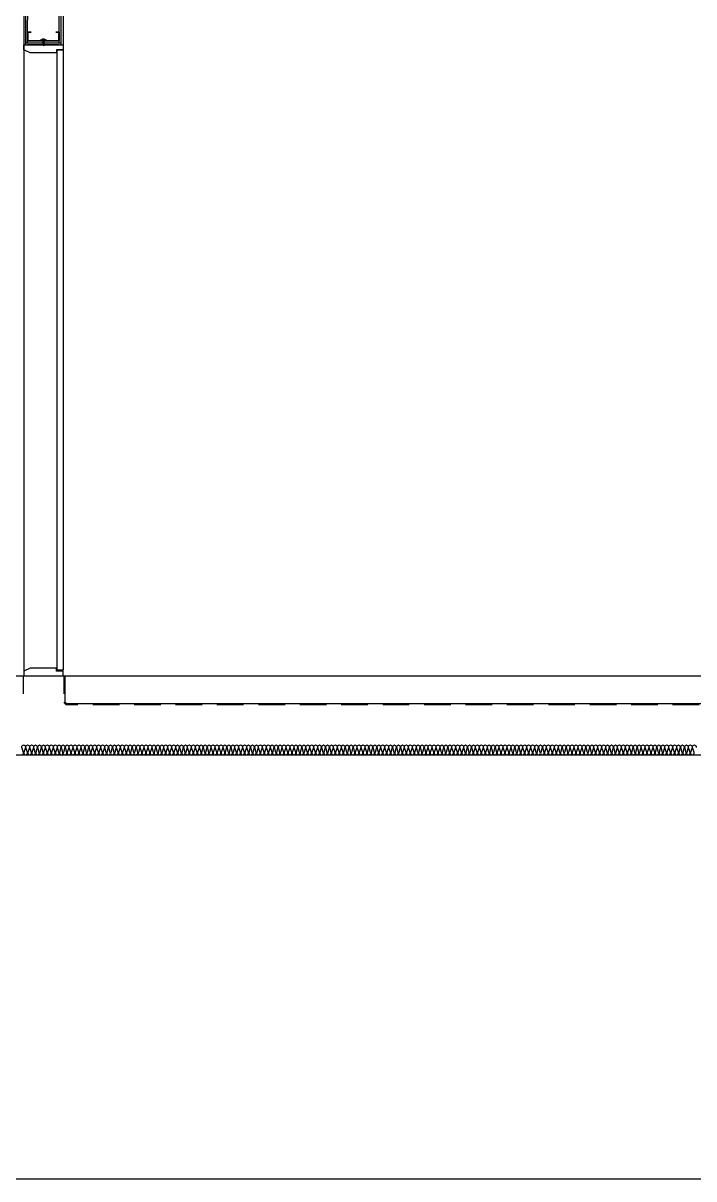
# Model space of a CAD drawing. Header units: millimetres. Extents: x 17311 to 801382, y -242618 to -104888.
# Drawn here: x 774358 to 777758, y -204029 to -198169 of the extents above; entities that cross this region are included whole.
import ezdxf

# ---------------------------------------------------------------- set-up
doc = ezdxf.new("R2010")
doc.units = ezdxf.units.MM
doc.header["$LTSCALE"] = 250
doc.linetypes.add('HID', pattern=[2.8, 1.8, -1])
for name, color, linetype in [('8입면선', 8, 'Continuous'), ('A-DOOR', 4, 'Continuous'), ('A-ELE8', 8, 'Continuous'), ('A-FIN', 6, 'Continuous'), ('A-FIN-8', 8, 'Continuous'), ('A-WALL-D', 7, 'Continuous'), ('A-WP', 1, 'HID'), ('GAGAM-DT', 7, 'Continuous'), ('ISL', 251, 'Continuous'), ('입면', 7, 'Continuous')]:
    doc.layers.add(name, color=color, linetype=linetype)

# ---------------------------------------------------------------- blocks, each defined once
blk = doc.blocks.new('*U140')
at = {"layer": '8입면선', "color": 8}
for p, q in [((10, 0), (9.4, 5250)), ((190, 0), (189.4, 5250)), ((190, 10), (10, 10))]:
    blk.add_line(p, q, dxfattribs=at)
at = {"layer": 'A-WALL-D'}
for p, q in [((-0.6, 5250), (0, 0)), ((19.4, 5250), (-0.6, 5250)), ((20, 10), (19.4, 5250)), ((180, 10), (179.4, 5250)), ((199.4, 5250), (179.4, 5250)), ((199.4, 5250), (200, 0)), ((20, 0), (0, 0)), ((180, 20), (20, 20)), ((20, 0), (180, 0)), ((200, 0), (180, 0))]:
    blk.add_line(p, q, dxfattribs=at)
at = {"layer": 'GAGAM-DT', "color": 8}
for p, q in [((97.1, 5244.2), (97.1, 5275.6)), ((102.1, 5270.1), (97.1, 5275.6)), ((104.5, 5244.2), (94.6, 5244.2)), ((94.6, 5244.2), (94.6, 5240.7)), ((103, 5239.2), (96.1, 5239.2)), ((97.1, 5244.2), (97.1, 5239.2)), ((102.1, 5244.2), (102.1, 5270.1)), ((102.1, 5244.2), (102.1, 5239.2)), ((104.5, 5244.2), (104.5, 5240.7)), ((95.1, 25.8), (95.1, 29.3)), ((105.1, 25.8), (95.1, 25.8)), ((103.6, 30.8), (96.7, 30.8)), ((97.6, 25.8), (97.6, 30.8)), ((97.6, 25.8), (97.6, -5.6)), ((102.6, 25.8), (102.6, 30.8)), ((102.6, 25.8), (102.6, -0.1)), ((105.1, 25.8), (105.1, 29.3)), ((102.6, -0.1), (97.6, -5.6))]:
    blk.add_line(p, q, dxfattribs=at)
for centre, start, end in [((96.1, 5240.7), 180, 270), ((103, 5240.7), 270, 0), ((96.7, 29.3), 90, 180), ((103.6, 29.3), 0, 90)]:
    blk.add_arc(centre, 1.51, start, end, dxfattribs=at)
at = {"layer": '입면', "color": 6}
for p, q in [((19.4, 5205), (19.4, 5250)), ((19.4, 5250), (84.8, 5250)), ((84.2, 5248.8), (20.6, 5248.8)), ((20.6, 5248.8), (20.6, 5206.2)), ((89.2, 5243), (84.2, 5248.8)), ((84.8, 5250), (89.7, 5244.2)), ((109.6, 5243), (89.2, 5243)), ((89.7, 5244.2), (109.1, 5244.2)), ((109.1, 5244.2), (114.1, 5250)), ((114.6, 5248.8), (109.6, 5243)), ((114.1, 5250), (179.4, 5250)), ((178.2, 5248.8), (114.6, 5248.8)), ((178.2, 5206.2), (178.2, 5248.8)), ((179.4, 5250), (179.4, 5205)), ((37.3, 5205), (19.4, 5205)), ((20.6, 5206.2), (37.3, 5206.2)), ((37.3, 5206.2), (37.3, 5205)), ((161.6, 5205), (161.6, 5206.2)), ((161.6, 5206.2), (178.2, 5206.2)), ((179.4, 5205), (161.6, 5205)), ((37.8, 65), (20, 65)), ((20, 65), (20, 20)), ((21.2, 21.2), (21.2, 63.8)), ((21.2, 63.8), (37.8, 63.8)), ((37.8, 63.8), (37.8, 65)), ((180, 65), (162.2, 65)), ((162.2, 65), (162.2, 63.8)), ((162.2, 63.8), (178.8, 63.8)), ((178.8, 63.8), (178.8, 21.2)), ((180, 20), (180, 65)), ((20, 20), (85.3, 20)), ((84.8, 21.2), (21.2, 21.2)), ((89.8, 27), (84.8, 21.2)), ((85.3, 20), (90.3, 25.8)), ((110.2, 27), (89.8, 27)), ((90.3, 25.8), (109.7, 25.8)), ((109.7, 25.8), (114.7, 20)), ((115.2, 21.2), (110.2, 27)), ((114.7, 20), (180, 20)), ((178.8, 21.2), (115.2, 21.2))]:
    blk.add_line(p, q, dxfattribs=at)

msp = doc.modelspace()

# ---------------------------------------------------------------- linework, layer by layer
at = {"layer": 'A-DOOR', "linetype": 'Continuous'}
for points in [[(774560.7, -198304.5), (774527.7, -198304.5), (774527.7, -198319.5), (774393.7, -198319.5), (774360.7, -198304.5), (774360.7, -198279.5), (774560.7, -198279.5)], [(774560.7, -201449.5), (774530.7, -201449.5), (774530.7, -198304.5), (774560.7, -198304.5)], [(774560.7, -201454.5), (774527.7, -201454.5), (774527.7, -201439.5), (774393.7, -201439.5), (774360.7, -201454.5), (774360.7, -201479.5), (774560.7, -201479.5)]]:
    msp.add_lwpolyline(points, close=True, dxfattribs=at)
at = {"layer": 'A-ELE8'}
msp.add_lwpolyline([(774360.7, -198279.5), (774360.7, -201479.5)], dxfattribs=at)
at = {"layer": 'A-FIN'}
for p, q in [((769560.7, -201479.5), (781160.7, -201479.5)), ((769860.7, -204029.5), (790460.7, -204029.5))]:
    msp.add_line(p, q, dxfattribs=at)
at = {"layer": 'A-FIN-8'}
for p, q in [((774568.7, -201479.5), (774568.7, -201611.3)), ((774578.9, -201621.5), (774568.7, -201611.3)), ((781142.4, -201621.5), (774578.9, -201621.5))]:
    msp.add_line(p, q, dxfattribs=at)
at = {"layer": 'A-WP', "ltscale": 0.2}
msp.add_line((774575.8, -201626.5), (774563.7, -201614.3), dxfattribs=at)
at = {"layer": 'A-WP', "ltscale": 0.3}
msp.add_line((781145.5, -201626.5), (774575.8, -201626.5), dxfattribs=at)
at = {"layer": 'A-WP', "ltscale": 0.2}
for points in [[(774357.7, -201479.5), (774357.7, -201614.3)], [(774563.7, -201479.5), (774563.7, -201614.3)]]:
    msp.add_lwpolyline(points, dxfattribs=at)
at = {"layer": 'ISL'}
msp.add_lwpolyline([(769660.7, -202579.5), (770010.7, -202579.5), (770010.7, -201879.5), (780410.7, -201879.5), (780410.7, -202279.5), (781110.7, -202279.5), (781110.7, -201879.5), (790310.7, -201879.5), (790310.7, -202579.5), (790660.7, -202579.5)], dxfattribs=at)
msp.add_lwpolyline([(774350.7, -201879.5, 0.509267), (774359.5, -201867.4), (774351.8, -201841.6, -1.372593), (774369.5, -201841.6), (774361.8, -201867.4, 0.509267), (774370.7, -201879.5, 0.509267), (774379.5, -201867.4), (774371.8, -201841.6, -1.372593), (774389.5, -201841.6), (774381.8, -201867.4, 0.509267), (774390.7, -201879.5, 0.509267), (774399.5, -201867.4), (774391.8, -201841.6, -1.372593), (774409.5, -201841.6), (774401.8, -201867.4, 0.509267), (774410.7, -201879.5, 0.509267), (774419.5, -201867.4), (774411.8, -201841.6, -1.372593), (774429.5, -201841.6), (774421.8, -201867.4, 0.509267), (774430.7, -201879.5, 0.509267), (774439.5, -201867.4), (774431.8, -201841.6, -1.372593), (774449.5, -201841.6), (774441.8, -201867.4, 0.509267), (774450.7, -201879.5, 0.509267), (774459.5, -201867.4), (774451.8, -201841.6, -1.372593), (774469.5, -201841.6), (774461.8, -201867.4, 0.509267), (774470.7, -201879.5, 0.509267), (774479.5, -201867.4), (774471.8, -201841.6, -1.372593), (774489.5, -201841.6), (774481.8, -201867.4, 0.509267), (774490.7, -201879.5, 0.509267), (774499.5, -201867.4), (774491.8, -201841.6, -1.372593), (774509.5, -201841.6), (774501.8, -201867.4, 0.509267), (774510.7, -201879.5, 0.509267), (774519.5, -201867.4), (774511.8, -201841.6, -1.372593), (774529.5, -201841.6), (774521.8, -201867.4, 0.509267), (774530.7, -201879.5, 0.509267), (774539.5, -201867.4), (774531.8, -201841.6, -1.372593), (774549.5, -201841.6), (774541.8, -201867.4, 0.509267), (774550.7, -201879.5, 0.509267), (774559.5, -201867.4), (774551.8, -201841.6, -1.372593), (774569.5, -201841.6), (774561.8, -201867.4, 0.509267), (774570.7, -201879.5, 0.509267), (774579.5, -201867.4), (774571.8, -201841.6, -1.372593), (774589.5, -201841.6), (774581.8, -201867.4, 0.509267), (774590.7, -201879.5, 0.509267), (774599.5, -201867.4), (774591.8, -201841.6, -1.372593), (774609.5, -201841.6), (774601.8, -201867.4, 0.509267), (774610.7, -201879.5, 0.509267), (774619.5, -201867.4), (774611.8, -201841.6, -1.372593), (774629.5, -201841.6), (774621.8, -201867.4, 0.509267), (774630.7, -201879.5, 0.509267), (774639.5, -201867.4), (774631.8, -201841.6, -1.372593), (774649.5, -201841.6), (774641.8, -201867.4, 0.509267), (774650.7, -201879.5, 0.509267), (774659.5, -201867.4), (774651.8, -201841.6, -1.372593), (774669.5, -201841.6), (774661.8, -201867.4, 0.509267), (774670.7, -201879.5, 0.509267), (774679.5, -201867.4), (774671.8, -201841.6, -1.372593), (774689.5, -201841.6), (774681.8, -201867.4, 0.509267), (774690.7, -201879.5, 0.509267), (774699.5, -201867.4), (774691.8, -201841.6, -1.372593), (774709.5, -201841.6), (774701.8, -201867.4, 0.509267), (774710.7, -201879.5, 0.509267), (774719.5, -201867.4), (774711.8, -201841.6, -1.372593), (774729.5, -201841.6), (774721.8, -201867.4, 0.509267), (774730.7, -201879.5, 0.509267), (774739.5, -201867.4), (774731.8, -201841.6, -1.372593), (774749.5, -201841.6), (774741.8, -201867.4, 0.509267), (774750.7, -201879.5, 0.509267), (774759.5, -201867.4), (774751.8, -201841.6, -1.372593), (774769.5, -201841.6), (774761.8, -201867.4, 0.509267), (774770.7, -201879.5, 0.509267), (774779.5, -201867.4), (774771.8, -201841.6, -1.372593), (774789.5, -201841.6), (774781.8, -201867.4, 0.509267), (774790.7, -201879.5, 0.509267), (774799.5, -201867.4), (774791.8, -201841.6, -1.372593), (774809.5, -201841.6), (774801.8, -201867.4, 0.509267), (774810.7, -201879.5, 0.509267), (774819.5, -201867.4), (774811.8, -201841.6, -1.372593), (774829.5, -201841.6), (774821.8, -201867.4, 0.509267), (774830.7, -201879.5, 0.509267), (774839.5, -201867.4), (774831.8, -201841.6, -1.372593), (774849.5, -201841.6), (774841.8, -201867.4, 0.509267), (774850.7, -201879.5, 0.509267), (774859.5, -201867.4), (774851.8, -201841.6, -1.372593), (774869.5, -201841.6), (774861.8, -201867.4, 0.509267), (774870.7, -201879.5, 0.509267), (774879.5, -201867.4), (774871.8, -201841.6, -1.372593), (774889.5, -201841.6), (774881.8, -201867.4, 0.509267), (774890.7, -201879.5, 0.509267), (774899.5, -201867.4), (774891.8, -201841.6, -1.372593), (774909.5, -201841.6), (774901.8, -201867.4, 0.509267), (774910.7, -201879.5, 0.509267), (774919.5, -201867.4), (774911.8, -201841.6, -1.372593), (774929.5, -201841.6), (774921.8, -201867.4, 0.509267), (774930.7, -201879.5, 0.509267), (774939.5, -201867.4), (774931.8, -201841.6, -1.372593), (774949.5, -201841.6), (774941.8, -201867.4, 0.509267), (774950.7, -201879.5, 0.509267), (774959.5, -201867.4), (774951.8, -201841.6, -1.372593), (774969.5, -201841.6), (774961.8, -201867.4, 0.509267), (774970.7, -201879.5, 0.509267), (774979.5, -201867.4), (774971.8, -201841.6, -1.372593), (774989.5, -201841.6), (774981.8, -201867.4, 0.509267), (774990.7, -201879.5, 0.509267), (774999.5, -201867.4), (774991.8, -201841.6, -1.372593), (775009.5, -201841.6), (775001.8, -201867.4, 0.509267), (775010.7, -201879.5, 0.509267), (775019.5, -201867.4), (775011.8, -201841.6, -1.372593), (775029.5, -201841.6), (775021.8, -201867.4, 0.509267), (775030.7, -201879.5, 0.509267), (775039.5, -201867.4), (775031.8, -201841.6, -1.372593), (775049.5, -201841.6), (775041.8, -201867.4, 0.509267), (775050.7, -201879.5, 0.509267), (775059.5, -201867.4), (775051.8, -201841.6, -1.372593), (775069.5, -201841.6), (775061.8, -201867.4, 0.509267), (775070.7, -201879.5, 0.509267), (775079.5, -201867.4), (775071.8, -201841.6, -1.372593), (775089.5, -201841.6), (775081.8, -201867.4, 0.509267), (775090.7, -201879.5, 0.509267), (775099.5, -201867.4), (775091.8, -201841.6, -1.372593), (775109.5, -201841.6), (775101.8, -201867.4, 0.509267), (775110.7, -201879.5, 0.509267), (775119.5, -201867.4), (775111.8, -201841.6, -1.372593), (775129.5, -201841.6), (775121.8, -201867.4, 0.509267), (775130.7, -201879.5, 0.509267), (775139.5, -201867.4), (775131.8, -201841.6, -1.372593), (775149.5, -201841.6), (775141.8, -201867.4, 0.509267), (775150.7, -201879.5, 0.509267), (775159.5, -201867.4), (775151.8, -201841.6, -1.372593), (775169.5, -201841.6), (775161.8, -201867.4, 0.509267), (775170.7, -201879.5, 0.509267), (775179.5, -201867.4), (775171.8, -201841.6, -1.372593), (775189.5, -201841.6), (775181.8, -201867.4, 0.509267), (775190.7, -201879.5, 0.509267), (775199.5, -201867.4), (775191.8, -201841.6, -1.372593), (775209.5, -201841.6), (775201.8, -201867.4, 0.509267), (775210.7, -201879.5, 0.509267), (775219.5, -201867.4), (775211.8, -201841.6, -1.372593), (775229.5, -201841.6), (775221.8, -201867.4, 0.509267), (775230.7, -201879.5, 0.509267), (775239.5, -201867.4), (775231.8, -201841.6, -1.372593), (775249.5, -201841.6), (775241.8, -201867.4, 0.509267), (775250.7, -201879.5, 0.509267), (775259.5, -201867.4), (775251.8, -201841.6, -1.372593), (775269.5, -201841.6), (775261.8, -201867.4, 0.509267), (775270.7, -201879.5, 0.509267), (775279.5, -201867.4), (775271.8, -201841.6, -1.372593), (775289.5, -201841.6), (775281.8, -201867.4, 0.509267), (775290.7, -201879.5, 0.509267), (775299.5, -201867.4), (775291.8, -201841.6, -1.372593), (775309.5, -201841.6), (775301.8, -201867.4, 0.509267), (775310.7, -201879.5, 0.509267), (775319.5, -201867.4), (775311.8, -201841.6, -1.372593), (775329.5, -201841.6), (775321.8, -201867.4, 0.509267), (775330.7, -201879.5, 0.509267), (775339.5, -201867.4), (775331.8, -201841.6, -1.372593), (775349.5, -201841.6), (775341.8, -201867.4, 0.509267), (775350.7, -201879.5, 0.509267), (775359.5, -201867.4), (775351.8, -201841.6, -1.372593), (775369.5, -201841.6), (775361.8, -201867.4, 0.509267), (775370.7, -201879.5, 0.509267), (775379.5, -201867.4), (775371.8, -201841.6, -1.372593), (775389.5, -201841.6), (775381.8, -201867.4, 0.509267), (775390.7, -201879.5, 0.509267), (775399.5, -201867.4), (775391.8, -201841.6, -1.372593), (775409.5, -201841.6), (775401.8, -201867.4, 0.509267), (775410.7, -201879.5, 0.509267), (775419.5, -201867.4), (775411.8, -201841.6, -1.372593), (775429.5, -201841.6), (775421.8, -201867.4, 0.509267), (775430.7, -201879.5, 0.509267), (775439.5, -201867.4), (775431.8, -201841.6, -1.372593), (775449.5, -201841.6), (775441.8, -201867.4, 0.509267), (775450.7, -201879.5, 0.509267), (775459.5, -201867.4), (775451.8, -201841.6, -1.372593), (775469.5, -201841.6), (775461.8, -201867.4, 0.509267), (775470.7, -201879.5, 0.509267), (775479.5, -201867.4), (775471.8, -201841.6, -1.372593), (775489.5, -201841.6), (775481.8, -201867.4, 0.509267), (775490.7, -201879.5, 0.509267), (775499.5, -201867.4), (775491.8, -201841.6, -1.372593), (775509.5, -201841.6), (775501.8, -201867.4, 0.509267), (775510.7, -201879.5, 0.509267), (775519.5, -201867.4), (775511.8, -201841.6, -1.372593), (775529.5, -201841.6), (775521.8, -201867.4, 0.509267), (775530.7, -201879.5, 0.509267), (775539.5, -201867.4), (775531.8, -201841.6, -1.372593), (775549.5, -201841.6), (775541.8, -201867.4, 0.509267), (775550.7, -201879.5, 0.509267), (775559.5, -201867.4), (775551.8, -201841.6, -1.372593), (775569.5, -201841.6), (775561.8, -201867.4, 0.509267), (775570.7, -201879.5, 0.509267), (775579.5, -201867.4), (775571.8, -201841.6, -1.372593), (775589.5, -201841.6), (775581.8, -201867.4, 0.509267), (775590.7, -201879.5, 0.509267), (775599.5, -201867.4), (775591.8, -201841.6, -1.372593), (775609.5, -201841.6), (775601.8, -201867.4, 0.509267), (775610.7, -201879.5, 0.509267), (775619.5, -201867.4), (775611.8, -201841.6, -1.372593), (775629.5, -201841.6), (775621.8, -201867.4, 0.509267), (775630.7, -201879.5, 0.509267), (775639.5, -201867.4), (775631.8, -201841.6, -1.372593), (775649.5, -201841.6), (775641.8, -201867.4, 0.509267), (775650.7, -201879.5, 0.509267), (775659.5, -201867.4), (775651.8, -201841.6, -1.372593), (775669.5, -201841.6), (775661.8, -201867.4, 0.509267), (775670.7, -201879.5, 0.509267), (775679.5, -201867.4), (775671.8, -201841.6, -1.372593), (775689.5, -201841.6), (775681.8, -201867.4, 0.509267), (775690.7, -201879.5, 0.509267), (775699.5, -201867.4), (775691.8, -201841.6, -1.372593), (775709.5, -201841.6), (775701.8, -201867.4, 0.509267), (775710.7, -201879.5, 0.509267), (775719.5, -201867.4), (775711.8, -201841.6, -1.372593), (775729.5, -201841.6), (775721.8, -201867.4, 0.509267), (775730.7, -201879.5, 0.509267), (775739.5, -201867.4), (775731.8, -201841.6, -1.372593), (775749.5, -201841.6), (775741.8, -201867.4, 0.509267), (775750.7, -201879.5, 0.509267), (775759.5, -201867.4), (775751.8, -201841.6, -1.372593), (775769.5, -201841.6), (775761.8, -201867.4, 0.509267), (775770.7, -201879.5, 0.509267), (775779.5, -201867.4), (775771.8, -201841.6, -1.372593), (775789.5, -201841.6), (775781.8, -201867.4, 0.509267), (775790.7, -201879.5, 0.509267), (775799.5, -201867.4), (775791.8, -201841.6, -1.372593), (775809.5, -201841.6), (775801.8, -201867.4, 0.509267), (775810.7, -201879.5, 0.509267), (775819.5, -201867.4), (775811.8, -201841.6, -1.372593), (775829.5, -201841.6), (775821.8, -201867.4, 0.509267), (775830.7, -201879.5, 0.509267), (775839.5, -201867.4), (775831.8, -201841.6, -1.372593), (775849.5, -201841.6), (775841.8, -201867.4, 0.509267), (775850.7, -201879.5, 0.509267), (775859.5, -201867.4), (775851.8, -201841.6, -1.372593), (775869.5, -201841.6), (775861.8, -201867.4, 0.509267), (775870.7, -201879.5, 0.509267), (775879.5, -201867.4), (775871.8, -201841.6, -1.372593), (775889.5, -201841.6), (775881.8, -201867.4, 0.509267), (775890.7, -201879.5, 0.509267), (775899.5, -201867.4), (775891.8, -201841.6, -1.372593), (775909.5, -201841.6), (775901.8, -201867.4, 0.509267), (775910.7, -201879.5, 0.509267), (775919.5, -201867.4), (775911.8, -201841.6, -1.372593), (775929.5, -201841.6), (775921.8, -201867.4, 0.509267), (775930.7, -201879.5, 0.509267), (775939.5, -201867.4), (775931.8, -201841.6, -1.372593), (775949.5, -201841.6), (775941.8, -201867.4, 0.509267), (775950.7, -201879.5, 0.509267), (775959.5, -201867.4), (775951.8, -201841.6, -1.372593), (775969.5, -201841.6), (775961.8, -201867.4, 0.509267), (775970.7, -201879.5, 0.509267), (775979.5, -201867.4), (775971.8, -201841.6, -1.372593), (775989.5, -201841.6), (775981.8, -201867.4, 0.509267), (775990.7, -201879.5, 0.509267), (775999.5, -201867.4), (775991.8, -201841.6, -1.372593), (776009.5, -201841.6), (776001.8, -201867.4, 0.509267), (776010.7, -201879.5, 0.509267), (776019.5, -201867.4), (776011.8, -201841.6, -1.372593), (776029.5, -201841.6), (776021.8, -201867.4, 0.509267), (776030.7, -201879.5, 0.509267), (776039.5, -201867.4), (776031.8, -201841.6, -1.372593), (776049.5, -201841.6), (776041.8, -201867.4, 0.509267), (776050.7, -201879.5, 0.509267), (776059.5, -201867.4), (776051.8, -201841.6, -1.372593), (776069.5, -201841.6), (776061.8, -201867.4, 0.509267), (776070.7, -201879.5, 0.509267), (776079.5, -201867.4), (776071.8, -201841.6, -1.372593), (776089.5, -201841.6), (776081.8, -201867.4, 0.509267), (776090.7, -201879.5, 0.509267), (776099.5, -201867.4), (776091.8, -201841.6, -1.372593), (776109.5, -201841.6), (776101.8, -201867.4, 0.509267), (776110.7, -201879.5, 0.509267), (776119.5, -201867.4), (776111.8, -201841.6, -1.372593), (776129.5, -201841.6), (776121.8, -201867.4, 0.509267), (776130.7, -201879.5, 0.509267), (776139.5, -201867.4), (776131.8, -201841.6, -1.372593), (776149.5, -201841.6), (776141.8, -201867.4, 0.509267), (776150.7, -201879.5, 0.509267), (776159.5, -201867.4), (776151.8, -201841.6, -1.372593), (776169.5, -201841.6), (776161.8, -201867.4, 0.509267), (776170.7, -201879.5, 0.509267), (776179.5, -201867.4), (776171.8, -201841.6, -1.372593), (776189.5, -201841.6), (776181.8, -201867.4, 0.509267), (776190.7, -201879.5, 0.509267), (776199.5, -201867.4), (776191.8, -201841.6, -1.372593), (776209.5, -201841.6), (776201.8, -201867.4, 0.509267), (776210.7, -201879.5, 0.509267), (776219.5, -201867.4), (776211.8, -201841.6, -1.372593), (776229.5, -201841.6), (776221.8, -201867.4, 0.509267), (776230.7, -201879.5, 0.509267), (776239.5, -201867.4), (776231.8, -201841.6, -1.372593), (776249.5, -201841.6), (776241.8, -201867.4, 0.509267), (776250.7, -201879.5, 0.509267), (776259.5, -201867.4), (776251.8, -201841.6, -1.372593), (776269.5, -201841.6), (776261.8, -201867.4, 0.509267), (776270.7, -201879.5, 0.509267), (776279.5, -201867.4), (776271.8, -201841.6, -1.372593), (776289.5, -201841.6), (776281.8, -201867.4, 0.509267), (776290.7, -201879.5, 0.509267), (776299.5, -201867.4), (776291.8, -201841.6, -1.372593), (776309.5, -201841.6), (776301.8, -201867.4, 0.509267), (776310.7, -201879.5, 0.509267), (776319.5, -201867.4), (776311.8, -201841.6, -1.372593), (776329.5, -201841.6), (776321.8, -201867.4, 0.509267), (776330.7, -201879.5, 0.509267), (776339.5, -201867.4), (776331.8, -201841.6, -1.372593), (776349.5, -201841.6), (776341.8, -201867.4, 0.509267), (776350.7, -201879.5, 0.509267), (776359.5, -201867.4), (776351.8, -201841.6, -1.372593), (776369.5, -201841.6), (776361.8, -201867.4, 0.509267), (776370.7, -201879.5, 0.509267), (776379.5, -201867.4), (776371.8, -201841.6, -1.372593), (776389.5, -201841.6), (776381.8, -201867.4, 0.509267), (776390.7, -201879.5, 0.509267), (776399.5, -201867.4), (776391.8, -201841.6, -1.372593), (776409.5, -201841.6), (776401.8, -201867.4, 0.509267), (776410.7, -201879.5, 0.509267), (776419.5, -201867.4), (776411.8, -201841.6, -1.372593), (776429.5, -201841.6), (776421.8, -201867.4, 0.509267), (776430.7, -201879.5, 0.509267), (776439.5, -201867.4), (776431.8, -201841.6, -1.372593), (776449.5, -201841.6), (776441.8, -201867.4, 0.509267), (776450.7, -201879.5, 0.509267), (776459.5, -201867.4), (776451.8, -201841.6, -1.372593), (776469.5, -201841.6), (776461.8, -201867.4, 0.509267), (776470.7, -201879.5, 0.509267), (776479.5, -201867.4), (776471.8, -201841.6, -1.372593), (776489.5, -201841.6), (776481.8, -201867.4, 0.509267), (776490.7, -201879.5, 0.509267), (776499.5, -201867.4), (776491.8, -201841.6, -1.372593), (776509.5, -201841.6), (776501.8, -201867.4, 0.509267), (776510.7, -201879.5, 0.509267), (776519.5, -201867.4), (776511.8, -201841.6, -1.372593), (776529.5, -201841.6), (776521.8, -201867.4, 0.509267), (776530.7, -201879.5, 0.509267), (776539.5, -201867.4), (776531.8, -201841.6, -1.372593), (776549.5, -201841.6), (776541.8, -201867.4, 0.509267), (776550.7, -201879.5, 0.509267), (776559.5, -201867.4), (776551.8, -201841.6, -1.372593), (776569.5, -201841.6), (776561.8, -201867.4, 0.509267), (776570.7, -201879.5, 0.509267), (776579.5, -201867.4), (776571.8, -201841.6, -1.372593), (776589.5, -201841.6), (776581.8, -201867.4, 0.509267), (776590.7, -201879.5, 0.509267), (776599.5, -201867.4), (776591.8, -201841.6, -1.372593), (776609.5, -201841.6), (776601.8, -201867.4, 0.509267), (776610.7, -201879.5, 0.509267), (776619.5, -201867.4), (776611.8, -201841.6, -1.372593), (776629.5, -201841.6), (776621.8, -201867.4, 0.509267), (776630.7, -201879.5, 0.509267), (776639.5, -201867.4), (776631.8, -201841.6, -1.372593), (776649.5, -201841.6), (776641.8, -201867.4, 0.509267), (776650.7, -201879.5, 0.509267), (776659.5, -201867.4), (776651.8, -201841.6, -1.372593), (776669.5, -201841.6), (776661.8, -201867.4, 0.509267), (776670.7, -201879.5, 0.509267), (776679.5, -201867.4), (776671.8, -201841.6, -1.372593), (776689.5, -201841.6), (776681.8, -201867.4, 0.509267), (776690.7, -201879.5, 0.509267), (776699.5, -201867.4), (776691.8, -201841.6, -1.372593), (776709.5, -201841.6), (776701.8, -201867.4, 0.509267), (776710.7, -201879.5, 0.509267), (776719.5, -201867.4), (776711.8, -201841.6, -1.372593), (776729.5, -201841.6), (776721.8, -201867.4, 0.509267), (776730.7, -201879.5, 0.509267), (776739.5, -201867.4), (776731.8, -201841.6, -1.372593), (776749.5, -201841.6), (776741.8, -201867.4, 0.509267), (776750.7, -201879.5, 0.509267), (776759.5, -201867.4), (776751.8, -201841.6, -1.372593), (776769.5, -201841.6), (776761.8, -201867.4, 0.509267), (776770.7, -201879.5, 0.509267), (776779.5, -201867.4), (776771.8, -201841.6, -1.372593), (776789.5, -201841.6), (776781.8, -201867.4, 0.509267), (776790.7, -201879.5, 0.509267), (776799.5, -201867.4), (776791.8, -201841.6, -1.372593), (776809.5, -201841.6), (776801.8, -201867.4, 0.509267), (776810.7, -201879.5, 0.509267), (776819.5, -201867.4), (776811.8, -201841.6, -1.372593), (776829.5, -201841.6), (776821.8, -201867.4, 0.509267), (776830.7, -201879.5, 0.509267), (776839.5, -201867.4), (776831.8, -201841.6, -1.372593), (776849.5, -201841.6), (776841.8, -201867.4, 0.509267), (776850.7, -201879.5, 0.509267), (776859.5, -201867.4), (776851.8, -201841.6, -1.372593), (776869.5, -201841.6), (776861.8, -201867.4, 0.509267), (776870.7, -201879.5, 0.509267), (776879.5, -201867.4), (776871.8, -201841.6, -1.372593), (776889.5, -201841.6), (776881.8, -201867.4, 0.509267), (776890.7, -201879.5, 0.509267), (776899.5, -201867.4), (776891.8, -201841.6, -1.372593), (776909.5, -201841.6), (776901.8, -201867.4, 0.509267), (776910.7, -201879.5, 0.509267), (776919.5, -201867.4), (776911.8, -201841.6, -1.372593), (776929.5, -201841.6), (776921.8, -201867.4, 0.509267), (776930.7, -201879.5, 0.509267), (776939.5, -201867.4), (776931.8, -201841.6, -1.372593), (776949.5, -201841.6), (776941.8, -201867.4, 0.509267), (776950.7, -201879.5, 0.509267), (776959.5, -201867.4), (776951.8, -201841.6, -1.372593), (776969.5, -201841.6), (776961.8, -201867.4, 0.509267), (776970.7, -201879.5, 0.509267), (776979.5, -201867.4), (776971.8, -201841.6, -1.372593), (776989.5, -201841.6), (776981.8, -201867.4, 0.509267), (776990.7, -201879.5, 0.509267), (776999.5, -201867.4), (776991.8, -201841.6, -1.372593), (777009.5, -201841.6), (777001.8, -201867.4, 0.509267), (777010.7, -201879.5, 0.509267), (777019.5, -201867.4), (777011.8, -201841.6, -1.372593), (777029.5, -201841.6), (777021.8, -201867.4, 0.509267), (777030.7, -201879.5, 0.509267), (777039.5, -201867.4), (777031.8, -201841.6, -1.372593), (777049.5, -201841.6), (777041.8, -201867.4, 0.509267), (777050.7, -201879.5, 0.509267), (777059.5, -201867.4), (777051.8, -201841.6, -1.372593), (777069.5, -201841.6), (777061.8, -201867.4, 0.509267), (777070.7, -201879.5, 0.509267), (777079.5, -201867.4), (777071.8, -201841.6, -1.372593), (777089.5, -201841.6), (777081.8, -201867.4, 0.509267), (777090.7, -201879.5, 0.509267), (777099.5, -201867.4), (777091.8, -201841.6, -1.372593), (777109.5, -201841.6), (777101.8, -201867.4, 0.509267), (777110.7, -201879.5, 0.509267), (777119.5, -201867.4), (777111.8, -201841.6, -1.372593), (777129.5, -201841.6), (777121.8, -201867.4, 0.509267), (777130.7, -201879.5, 0.509267), (777139.5, -201867.4), (777131.8, -201841.6, -1.372593), (777149.5, -201841.6), (777141.8, -201867.4, 0.509267), (777150.7, -201879.5, 0.509267), (777159.5, -201867.4), (777151.8, -201841.6, -1.372593), (777169.5, -201841.6), (777161.8, -201867.4, 0.509267), (777170.7, -201879.5, 0.509267), (777179.5, -201867.4), (777171.8, -201841.6, -1.372593), (777189.5, -201841.6), (777181.8, -201867.4, 0.509267), (777190.7, -201879.5, 0.509267), (777199.5, -201867.4), (777191.8, -201841.6, -1.372593), (777209.5, -201841.6), (777201.8, -201867.4, 0.509267), (777210.7, -201879.5, 0.509267), (777219.5, -201867.4), (777211.8, -201841.6, -1.372593), (777229.5, -201841.6), (777221.8, -201867.4, 0.509267), (777230.7, -201879.5, 0.509267), (777239.5, -201867.4), (777231.8, -201841.6, -1.372593), (777249.5, -201841.6), (777241.8, -201867.4, 0.509267), (777250.7, -201879.5, 0.509267), (777259.5, -201867.4), (777251.8, -201841.6, -1.372593), (777269.5, -201841.6), (777261.8, -201867.4, 0.509267), (777270.7, -201879.5, 0.509267), (777279.5, -201867.4), (777271.8, -201841.6, -1.372593), (777289.5, -201841.6), (777281.8, -201867.4, 0.509267), (777290.7, -201879.5, 0.509267), (777299.5, -201867.4), (777291.8, -201841.6, -1.372593), (777309.5, -201841.6), (777301.8, -201867.4, 0.509267), (777310.7, -201879.5, 0.509267), (777319.5, -201867.4), (777311.8, -201841.6, -1.372593), (777329.5, -201841.6), (777321.8, -201867.4, 0.509267), (777330.7, -201879.5, 0.509267), (777339.5, -201867.4), (777331.8, -201841.6, -1.372593), (777349.5, -201841.6), (777341.8, -201867.4, 0.509267), (777350.7, -201879.5, 0.509267), (777359.5, -201867.4), (777351.8, -201841.6, -1.372593), (777369.5, -201841.6), (777361.8, -201867.4, 0.509267), (777370.7, -201879.5, 0.509267), (777379.5, -201867.4), (777371.8, -201841.6, -1.372593), (777389.5, -201841.6), (777381.8, -201867.4, 0.509267), (777390.7, -201879.5, 0.509267), (777399.5, -201867.4), (777391.8, -201841.6, -1.372593), (777409.5, -201841.6), (777401.8, -201867.4, 0.509267), (777410.7, -201879.5, 0.509267), (777419.5, -201867.4), (777411.8, -201841.6, -1.372593), (777429.5, -201841.6), (777421.8, -201867.4, 0.509267), (777430.7, -201879.5, 0.509267), (777439.5, -201867.4), (777431.8, -201841.6, -1.372593), (777449.5, -201841.6), (777441.8, -201867.4, 0.509267), (777450.7, -201879.5, 0.509267), (777459.5, -201867.4), (777451.8, -201841.6, -1.372593), (777469.5, -201841.6), (777461.8, -201867.4, 0.509267), (777470.7, -201879.5, 0.509267), (777479.5, -201867.4), (777471.8, -201841.6, -1.372593), (777489.5, -201841.6), (777481.8, -201867.4, 0.509267), (777490.7, -201879.5, 0.509267), (777499.5, -201867.4), (777491.8, -201841.6, -1.372593), (777509.5, -201841.6), (777501.8, -201867.4, 0.509267), (777510.7, -201879.5, 0.509267), (777519.5, -201867.4), (777511.8, -201841.6, -1.372593), (777529.5, -201841.6), (777521.8, -201867.4, 0.509267), (777530.7, -201879.5, 0.509267), (777539.5, -201867.4), (777531.8, -201841.6, -1.372593), (777549.5, -201841.6), (777541.8, -201867.4, 0.509267), (777550.7, -201879.5, 0.509267), (777559.5, -201867.4), (777551.8, -201841.6, -1.372593), (777569.5, -201841.6), (777561.8, -201867.4, 0.509267), (777570.7, -201879.5, 0.509267), (777579.5, -201867.4), (777571.8, -201841.6, -1.372593), (777589.5, -201841.6), (777581.8, -201867.4, 0.509267), (777590.7, -201879.5, 0.509267), (777599.5, -201867.4), (777591.8, -201841.6, -1.372593), (777609.5, -201841.6), (777601.8, -201867.4, 0.509267), (777610.7, -201879.5, 0.509267), (777619.5, -201867.4), (777611.8, -201841.6, -1.372593), (777629.5, -201841.6), (777621.8, -201867.4, 0.509267), (777630.7, -201879.5, 0.509267), (777639.5, -201867.4), (777631.8, -201841.6, -1.372593), (777649.5, -201841.6), (777641.8, -201867.4, 0.509267), (777650.7, -201879.5, 0.509267), (777659.5, -201867.4), (777651.8, -201841.6, -1.372593), (777669.5, -201841.6), (777661.8, -201867.4, 0.509267), (777670.7, -201879.5, 0.509267), (777679.5, -201867.4), (777671.8, -201841.6, -1.372593), (777689.5, -201841.6), (777681.8, -201867.4, 0.509267), (777690.7, -201879.5, 0.509267), (777699.5, -201867.4), (777691.8, -201841.6, -1.372593), (777709.5, -201841.6), (777701.8, -201867.4, 0.509267), (777710.7, -201879.5, 0.509267), (777719.5, -201867.4), (777711.8, -201841.6, -1.372593), (777729.5, -201841.6), (777721.8, -201867.4, 0.509267), (777730.7, -201879.5, 0.509267), (777739.5, -201867.4), (777731.8, -201841.6, -1.372593), (777749.5, -201841.6), (777741.8, -201867.4, 0.509267), (777750.7, -201879.5, 0.509267), (777759.5, -201867.4), (777751.8, -201841.6, -1.372593), (777769.5, -201841.6)], format="xyb", dxfattribs=at)

# ---------------------------------------------------------------- block references
at = {"layer": 'A-WALL-D', "xscale": -1}
msp.add_blockref('*U140', (774560.7, -198279.5), dxfattribs=at)

doc.saveas('drawing.dxf')
